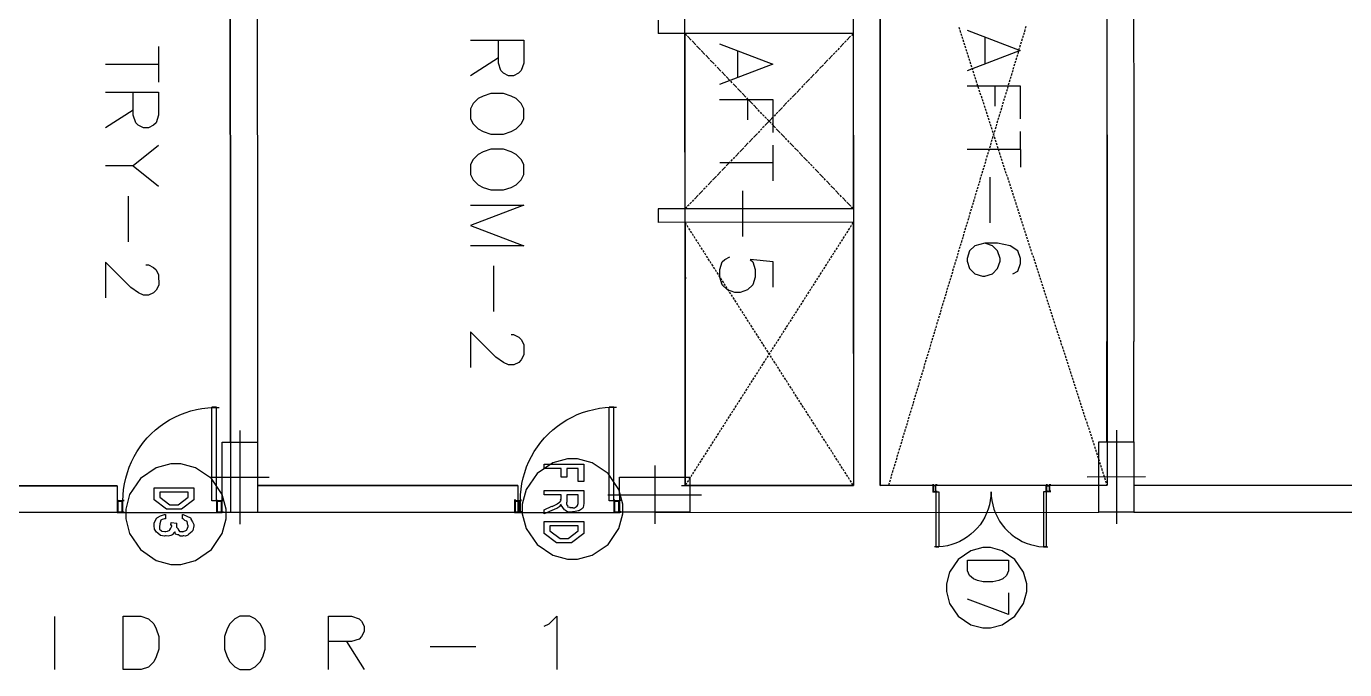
# Model space of a CAD drawing. Extents: x 0 to 23.4, y 0 to 16.5.
# Drawn here: x 10.871 to 13.832, y 13.352 to 14.796 of the extents above; entities that cross this region are included whole.
import ezdxf

# ---------------------------------------------------------------- set-up
doc = ezdxf.new("R2010")
doc.units = 0
doc.layers.get('0').update_dxf_attribs({"linetype": 'CONTINUOUS'})

msp = doc.modelspace()

# ---------------------------------------------------------------- linework, layer by layer
at = {"color": 0}
for points in [[(11.3289, 15.4006), (11.3297, 13.705)], [(11.3894, 15.3401), (11.39, 13.7655)], [(12.7883, 15.3408), (12.7889, 13.7661)], [(13.3578, 15.341), (13.3583, 14.089)], [(13.2974, 15.2439), (13.2979, 14.089)], [(12.2898, 14.8103), (12.2898, 14.78)], [(12.7281, 14.7803), (12.2898, 14.78)], [(12.3502, 14.7801), (12.3503, 14.3865)], [(12.3542, 14.7758), (12.3502, 14.7801)], [(12.3645, 14.7653), (12.356, 14.774)], [(12.7223, 14.7743), (12.7138, 14.7654)], [(12.7281, 14.7803), (12.7241, 14.7761)], [(12.7281, 14.7803), (12.7283, 14.3867)], [(12.9651, 14.7946), (12.9666, 14.79)], [(12.9673, 14.7876), (12.9689, 14.7829)], [(12.9696, 14.7806), (12.9711, 14.7758)], [(12.9719, 14.7736), (12.9734, 14.7689)], [(12.9837, 14.7876), (13.1033, 14.7422), (12.9837, 14.6967)], [(13.1095, 14.775), (13.1081, 14.7703)], [(13.1117, 14.7821), (13.1102, 14.7774)], [(13.1138, 14.7892), (13.1124, 14.7844)], [(13.1159, 14.7962), (13.1145, 14.7915)], [(11.1682, 14.7508), (11.1682, 14.6711)], [(11.8685, 14.7653), (11.9881, 14.7653), (11.9881, 14.714), (11.9824, 14.6969), (11.9767, 14.6913), (11.9654, 14.6856), (11.954, 14.6856), (11.9426, 14.6913), (11.9369, 14.6969), (11.9312, 14.714), (11.9312, 14.7653)], [(12.3747, 14.7546), (12.3662, 14.7635)], [(12.3849, 14.7439), (12.3764, 14.7528)], [(12.4282, 14.7574), (12.5478, 14.7118), (12.4282, 14.6661)], [(12.6968, 14.7476), (12.6934, 14.744)], [(12.707, 14.7583), (12.6985, 14.7494)], [(12.7121, 14.7636), (12.7087, 14.76)], [(12.9742, 14.7665), (12.9757, 14.7618)], [(12.9765, 14.7594), (12.978, 14.7549)], [(12.9787, 14.7525), (12.9803, 14.7478)], [(12.981, 14.7454), (12.9825, 14.7408)], [(13.0235, 14.7707), (13.0236, 14.7138)], [(13.101, 14.7468), (13.0996, 14.7421)], [(13.1031, 14.7539), (13.1017, 14.7492)], [(13.1053, 14.761), (13.1038, 14.7562)], [(13.1074, 14.7681), (13.106, 14.7633)], [(11.9312, 14.7254), (11.8685, 14.6856)], [(12.3951, 14.7333), (12.3866, 14.7422)], [(12.4054, 14.7226), (12.3969, 14.7315)], [(12.4156, 14.7121), (12.4071, 14.7208)], [(12.468, 14.7403), (12.4681, 14.6833)], [(12.6712, 14.721), (12.6627, 14.7121)], [(12.6815, 14.7317), (12.673, 14.7228)], [(12.6866, 14.7369), (12.6832, 14.7335)], [(12.6917, 14.7424), (12.6883, 14.7387)], [(12.9833, 14.7385), (12.9847, 14.7337)], [(12.9855, 14.7314), (12.987, 14.7267)], [(12.9878, 14.7244), (12.9893, 14.7197)], [(12.9901, 14.7174), (12.9916, 14.7126)], [(13.0926, 14.7185), (13.0912, 14.7138)], [(13.0947, 14.7256), (13.0933, 14.7208)], [(13.0968, 14.7326), (13.0954, 14.7279)], [(13.0989, 14.7397), (13.0975, 14.735)], [(11.1682, 14.711), (11.0487, 14.711)], [(12.4207, 14.7067), (12.4173, 14.7103)], [(12.4309, 14.6961), (12.4224, 14.7049)], [(12.4412, 14.6854), (12.4327, 14.6943)], [(12.4514, 14.6747), (12.4429, 14.6836)], [(12.6406, 14.689), (12.6321, 14.6801)], [(12.6508, 14.6997), (12.6423, 14.6908)], [(12.661, 14.7103), (12.6525, 14.7014)], [(12.9923, 14.7103), (12.9939, 14.7057)], [(12.9946, 14.7033), (12.9962, 14.6986)], [(12.9969, 14.6963), (12.9984, 14.6917)], [(12.9992, 14.6893), (13.0007, 14.6846)], [(13.0841, 14.6903), (13.0827, 14.6856)], [(13.0862, 14.6972), (13.0848, 14.6925)], [(13.0883, 14.7043), (13.0869, 14.6997)], [(13.0904, 14.7114), (13.089, 14.7067)], [(12.4565, 14.6694), (12.4531, 14.6731)], [(12.4667, 14.6588), (12.4582, 14.6676)], [(12.477, 14.6482), (12.4685, 14.6569)], [(12.6099, 14.6571), (12.6014, 14.6482)], [(12.615, 14.6625), (12.6116, 14.6589)], [(12.6201, 14.6678), (12.6168, 14.6642)], [(12.6304, 14.6783), (12.6218, 14.6694)], [(12.9838, 14.6625), (13.1033, 14.6625), (13.1033, 14.5885)], [(13.0015, 14.6822), (13.003, 14.6776)], [(13.0038, 14.6753), (13.0053, 14.6706)], [(13.006, 14.6682), (13.0075, 14.6635)], [(13.0083, 14.6612), (13.0098, 14.6565)], [(13.0105, 14.6542), (13.012, 14.6494)], [(13.0464, 14.6625), (13.0464, 14.6169)], [(13.0735, 14.6549), (13.0721, 14.6501)], [(13.0756, 14.6619), (13.0742, 14.6572)], [(13.0778, 14.669), (13.0763, 14.6643)], [(13.0799, 14.6761), (13.0784, 14.6714)], [(13.082, 14.6832), (13.0806, 14.6785)], [(11.0487, 14.6483), (11.1682, 14.6483), (11.1683, 14.5971), (11.1626, 14.58), (11.1569, 14.5743), (11.1455, 14.5686), (11.1341, 14.5686), (11.1227, 14.5743), (11.117, 14.58), (11.1113, 14.5971), (11.1113, 14.6483)], [(12.4282, 14.6321), (12.5478, 14.6321), (12.5478, 14.5581)], [(12.4872, 14.6375), (12.4787, 14.6464)], [(12.4923, 14.6322), (12.4889, 14.6357)], [(12.4909, 14.6321), (12.4909, 14.5865)], [(12.5026, 14.6215), (12.494, 14.6304)], [(12.5793, 14.6251), (12.5708, 14.6163)], [(12.5844, 14.6304), (12.5809, 14.6269)], [(12.5895, 14.6358), (12.586, 14.6322)], [(12.5997, 14.6464), (12.5912, 14.6375)], [(13.0128, 14.6471), (13.0143, 14.6425)], [(13.0151, 14.6401), (13.0166, 14.6354)], [(13.0174, 14.6331), (13.0189, 14.6285)], [(13.0196, 14.6261), (13.0212, 14.6214)], [(13.0651, 14.6265), (13.0636, 14.6218)], [(13.0672, 14.6336), (13.0658, 14.6289)], [(13.0693, 14.6407), (13.0679, 14.636)], [(13.0714, 14.6478), (13.07, 14.6431)], [(11.1113, 14.6085), (11.0487, 14.5686)], [(12.5128, 14.6108), (12.5043, 14.6199)], [(12.5179, 14.6056), (12.5145, 14.6092)], [(12.523, 14.6003), (12.5196, 14.6037)], [(12.5282, 14.595), (12.5247, 14.5985)], [(12.5537, 14.5985), (12.5503, 14.595)], [(12.5588, 14.6039), (12.5554, 14.6003)], [(12.569, 14.6144), (12.5605, 14.6056)], [(13.0219, 14.619), (13.0234, 14.6143)], [(13.0242, 14.6121), (13.0257, 14.6074)], [(13.0265, 14.605), (13.028, 14.6003)], [(13.0288, 14.5979), (13.0303, 14.5933)], [(13.0565, 14.5983), (13.0551, 14.5936)], [(13.0587, 14.6054), (13.0572, 14.6007)], [(13.0608, 14.6124), (13.0594, 14.6076)], [(13.0629, 14.6196), (13.0615, 14.6149)], [(12.5231, 14.5665), (12.5196, 14.5631)], [(12.5282, 14.5719), (12.5247, 14.5683)], [(12.5333, 14.5896), (12.5298, 14.5932)], [(12.5384, 14.5825), (12.5298, 14.5736)], [(12.5435, 14.579), (12.5349, 14.5878)], [(12.5486, 14.5932), (12.5401, 14.5843)], [(12.5537, 14.5683), (12.5452, 14.5772)], [(12.564, 14.5576), (12.5554, 14.5665)], [(13.031, 14.591), (13.0326, 14.5862)], [(13.0333, 14.5839), (13.0348, 14.5793)], [(13.0356, 14.5769), (13.0371, 14.5722)], [(13.0378, 14.5699), (13.0393, 14.5653)], [(13.0481, 14.57), (13.0467, 14.5653)], [(13.0502, 14.5771), (13.0488, 14.5724)], [(13.0523, 14.5842), (13.0509, 14.5794)], [(13.0544, 14.5912), (13.053, 14.5865)], [(12.5026, 14.5453), (12.4941, 14.5364)], [(12.5128, 14.5558), (12.5043, 14.5469)], [(12.5179, 14.5613), (12.5145, 14.5576)], [(12.5742, 14.5471), (12.5657, 14.556)], [(12.5793, 14.5417), (12.5759, 14.5453)], [(12.5844, 14.5364), (12.581, 14.54)], [(13.0396, 14.5417), (13.0382, 14.5369)], [(13.0401, 14.5629), (13.0416, 14.5582)], [(13.0417, 14.5488), (13.0403, 14.544)], [(13.0438, 14.5558), (13.0424, 14.5511)], [(13.0424, 14.5558), (13.0439, 14.5511)], [(13.046, 14.5629), (13.0445, 14.5582)], [(13.0447, 14.5489), (13.0462, 14.5442)], [(13.0469, 14.5418), (13.0484, 14.5371)], [(13.1033, 14.56), (13.1034, 14.4803)], [(11.1683, 14.5287), (11.1114, 14.4832), (11.1683, 14.4376)], [(12.4719, 14.5133), (12.4634, 14.5044)], [(12.4822, 14.5239), (12.4736, 14.515)], [(12.4923, 14.5346), (12.4838, 14.5257)], [(12.5478, 14.5296), (12.5479, 14.4499)], [(12.5946, 14.5258), (12.5861, 14.5346)], [(12.6049, 14.5151), (12.5964, 14.524)], [(12.6151, 14.5044), (12.6066, 14.5133)], [(13.1034, 14.5201), (12.9838, 14.5201)], [(13.029, 14.5064), (13.0276, 14.5017)], [(13.0311, 14.5135), (13.0297, 14.5088)], [(13.0333, 14.5206), (13.0318, 14.5158)], [(13.0354, 14.5275), (13.034, 14.5228)], [(13.0375, 14.5347), (13.0361, 14.53)], [(13.0492, 14.5347), (13.0507, 14.5301)], [(13.0515, 14.5278), (13.053, 14.5231)], [(13.0538, 14.5207), (13.0553, 14.5161)], [(13.056, 14.5137), (13.0576, 14.509)], [(13.0583, 14.5067), (13.0598, 14.5019)], [(11.1114, 14.4832), (11.0487, 14.4832)], [(12.5479, 14.4897), (12.4283, 14.4897)], [(12.4413, 14.4814), (12.4327, 14.4725)], [(12.4515, 14.4919), (12.443, 14.4831)], [(12.4566, 14.4972), (12.4532, 14.4938)], [(12.4617, 14.5026), (12.4583, 14.499)], [(12.6253, 14.4938), (12.6168, 14.5028)], [(12.6304, 14.4885), (12.627, 14.4921)], [(12.6356, 14.4832), (12.6322, 14.4867)], [(12.6407, 14.4779), (12.6373, 14.4814)], [(13.0206, 14.4781), (13.0192, 14.4733)], [(13.0227, 14.4851), (13.0213, 14.4804)], [(13.0248, 14.4922), (13.0234, 14.4875)], [(13.0269, 14.4993), (13.0255, 14.4946)], [(13.0606, 14.4997), (13.0621, 14.495)], [(13.0628, 14.4926), (13.0643, 14.4879)], [(13.0651, 14.4856), (13.0666, 14.481)], [(13.0674, 14.4786), (13.0689, 14.4739)], [(12.4106, 14.4494), (12.4021, 14.4404)], [(12.4208, 14.46), (12.4123, 14.4511)], [(12.431, 14.4707), (12.4225, 14.4618)], [(12.6509, 14.4672), (12.6424, 14.4761)], [(12.6611, 14.4565), (12.6526, 14.4654)], [(12.6662, 14.4512), (12.6628, 14.4549)], [(12.6765, 14.4406), (12.668, 14.4494)], [(13.0121, 14.4499), (13.0107, 14.4451)], [(13.0142, 14.4568), (13.0128, 14.4521)], [(13.0163, 14.4639), (13.0149, 14.4592)], [(13.0184, 14.471), (13.017, 14.4662)], [(13.0351, 14.4575), (13.0352, 14.355)], [(13.0697, 14.4715), (13.0712, 14.4669)], [(13.0719, 14.4646), (13.0735, 14.4599)], [(13.0742, 14.4575), (13.0757, 14.4529)], [(13.0765, 14.4506), (13.078, 14.4458)], [(12.3799, 14.4174), (12.3714, 14.4085)], [(12.3902, 14.4281), (12.3817, 14.4192)], [(12.3953, 14.4333), (12.3919, 14.4299)], [(12.4004, 14.4387), (12.397, 14.4351)], [(12.4796, 14.4271), (12.4797, 14.3246)], [(12.6867, 14.43), (12.6782, 14.4387)], [(12.6969, 14.4193), (12.6884, 14.4282)], [(12.702, 14.414), (12.6986, 14.4175)], [(13.0036, 14.4215), (13.0022, 14.4168)], [(13.0058, 14.4286), (13.0043, 14.4239)], [(13.0079, 14.4357), (13.0065, 14.431)], [(13.01, 14.4428), (13.0086, 14.4381)], [(13.0788, 14.4435), (13.0803, 14.4387)], [(13.0811, 14.4365), (13.0826, 14.4318)], [(13.0833, 14.4294), (13.0848, 14.4247)], [(13.0856, 14.4224), (13.0871, 14.4178)], [(11.1, 14.4149), (11.1, 14.3124)], [(11.8687, 14.3951), (11.9883, 14.3951), (11.8687, 14.3496), (11.9883, 14.304), (11.8687, 14.304)], [(12.3544, 14.3908), (12.3503, 14.3865)], [(12.3595, 14.3961), (12.3561, 14.3925)], [(12.3646, 14.4014), (12.3612, 14.3979)], [(12.3697, 14.4068), (12.3663, 14.4032)], [(12.7123, 14.4033), (12.7038, 14.4122)], [(12.7225, 14.3926), (12.714, 14.4015)], [(12.7283, 14.3867), (12.7242, 14.391)], [(12.9951, 14.3932), (12.9937, 14.3885)], [(12.9972, 14.4003), (12.9958, 14.3956)], [(12.9993, 14.4074), (12.9979, 14.4026)], [(13.0015, 14.4144), (13.0001, 14.4097)], [(13.0879, 14.4154), (13.0894, 14.4107)], [(13.0901, 14.4083), (13.0916, 14.4037)], [(13.0924, 14.4014), (13.0939, 14.3967)], [(13.0947, 14.3943), (13.0962, 14.3896)], [(13.0969, 14.3874), (13.0985, 14.3826)], [(12.7283, 14.3867), (12.29, 14.3865)], [(12.29, 14.3865), (12.29, 14.3564)], [(12.9845, 14.3579), (12.9831, 14.3532)], [(12.9867, 14.365), (12.9852, 14.3603)], [(12.9888, 14.3721), (12.9874, 14.3674)], [(12.9909, 14.379), (12.9895, 14.3743)], [(12.993, 14.3861), (12.9916, 14.3814)], [(13.0992, 14.3803), (13.1008, 14.3756)], [(13.1015, 14.3733), (13.103, 14.3686)], [(13.1038, 14.3663), (13.1053, 14.3615)], [(13.1061, 14.3592), (13.1076, 14.3546)], [(12.7283, 14.3565), (12.29, 14.3564)], [(12.3504, 14.3564), (12.3506, 13.7658)], [(12.3536, 14.3513), (12.3504, 14.3564)], [(12.3576, 14.345), (12.355, 14.3492)], [(12.3616, 14.3388), (12.3589, 14.3429)], [(12.3656, 14.3326), (12.3629, 14.3368)], [(12.3696, 14.3264), (12.3669, 14.3306)], [(12.7117, 14.3307), (12.7091, 14.3265)], [(12.7157, 14.3369), (12.7131, 14.3328)], [(12.7197, 14.3431), (12.7171, 14.339)], [(12.7237, 14.3493), (12.721, 14.3451)], [(12.7283, 14.3565), (12.725, 14.3514)], [(12.7283, 14.3565), (12.7285, 13.766)], [(12.9761, 14.3296), (12.9747, 14.3249)], [(12.9782, 14.3367), (12.9768, 14.3319)], [(12.9803, 14.3438), (12.9789, 14.339)], [(12.9824, 14.3508), (12.981, 14.3461)], [(13.1083, 14.3522), (13.1099, 14.3475)], [(13.1106, 14.3451), (13.1121, 14.3406)], [(13.1129, 14.3382), (13.1144, 14.3335)], [(13.1151, 14.3311), (13.1166, 14.3264)], [(12.3735, 14.3201), (12.3709, 14.3243)], [(12.3776, 14.314), (12.3749, 14.3181)], [(12.3815, 14.3078), (12.3788, 14.3119)], [(12.3855, 14.3015), (12.3828, 14.3057)], [(12.3895, 14.2953), (12.3868, 14.2994)], [(12.6919, 14.2996), (12.6892, 14.2954)], [(12.6959, 14.3058), (12.6932, 14.3017)], [(12.6998, 14.3119), (12.6972, 14.3079)], [(12.7038, 14.3182), (12.7012, 14.314)], [(12.7078, 14.3244), (12.7051, 14.3203)], [(12.9676, 14.3014), (12.9662, 14.2967)], [(12.9697, 14.3083), (12.9683, 14.3036)], [(12.9718, 14.3154), (12.9704, 14.3107)], [(12.974, 14.3225), (12.9725, 14.3178)], [(13.0864, 14.2411), (13.0978, 14.2468), (13.1035, 14.2639), (13.1035, 14.2753), (13.0978, 14.2924), (13.0807, 14.3038), (13.0523, 14.3094), (13.0238, 14.3094), (13.001, 14.3038), (12.9896, 14.2924), (12.9839, 14.2753), (12.9839, 14.2696), (12.9896, 14.2525), (13.001, 14.2411), (13.0181, 14.2354), (13.0238, 14.2354), (13.0408, 14.2411), (13.0523, 14.2525), (13.0579, 14.2696), (13.0579, 14.2753), (13.0523, 14.2924), (13.0408, 14.3038), (13.0238, 14.3094)], [(13.1174, 14.3242), (13.1189, 14.3194)], [(13.1197, 14.3171), (13.1212, 14.3124)], [(13.122, 14.31), (13.1235, 14.3054)], [(13.1242, 14.3031), (13.1258, 14.2983)], [(12.3934, 14.2892), (12.3908, 14.2932)], [(12.3974, 14.2829), (12.3948, 14.2869)], [(12.4014, 14.2767), (12.3988, 14.2808)], [(12.4054, 14.2704), (12.4027, 14.2746)], [(12.548, 14.2107), (12.548, 14.2676), (12.4967, 14.2733), (12.5024, 14.2676), (12.5081, 14.2506), (12.5081, 14.2335), (12.5024, 14.2164), (12.491, 14.205), (12.474, 14.1993), (12.4626, 14.1993), (12.4455, 14.205), (12.4341, 14.2164), (12.4284, 14.2335), (12.4284, 14.2506), (12.4341, 14.2676), (12.4398, 14.2733), (12.4512, 14.279)], [(12.6759, 14.2747), (12.6733, 14.2706)], [(12.68, 14.281), (12.6773, 14.2768)], [(12.6839, 14.2872), (12.6813, 14.2831)], [(12.6879, 14.2933), (12.6852, 14.2892)], [(12.9592, 14.2731), (12.9577, 14.2683)], [(12.9613, 14.2801), (12.9598, 14.2754)], [(12.9634, 14.2872), (12.962, 14.2825)], [(12.9655, 14.2942), (12.9641, 14.2894)], [(13.1265, 14.296), (13.128, 14.2914)], [(13.1288, 14.289), (13.1303, 14.2843)], [(13.1311, 14.2819), (13.1326, 14.2772)], [(13.1334, 14.275), (13.1349, 14.2703)], [(11.1399, 14.2611), (11.1456, 14.2611), (11.157, 14.2554), (11.1627, 14.2497), (11.1684, 14.2383), (11.1685, 14.2156), (11.1628, 14.2042), (11.1571, 14.1985), (11.1457, 14.1928), (11.1343, 14.1928), (11.1229, 14.1985), (11.1058, 14.2099), (11.0488, 14.2668), (11.0489, 14.1871)], [(11.92, 14.2585), (11.92, 14.156)], [(12.4094, 14.2642), (12.4067, 14.2683)], [(12.4134, 14.2581), (12.4107, 14.2622)], [(12.4173, 14.2518), (12.4147, 14.256)], [(12.4213, 14.2456), (12.4187, 14.2497)], [(12.4253, 14.2393), (12.4226, 14.2435)], [(12.6561, 14.2436), (12.6534, 14.2394)], [(12.66, 14.2499), (12.6574, 14.2457)], [(12.6641, 14.2561), (12.6614, 14.2519)], [(12.668, 14.2622), (12.6654, 14.2582)], [(12.672, 14.2685), (12.6693, 14.2643)], [(12.9507, 14.2447), (12.9492, 14.24)], [(12.9528, 14.2518), (12.9514, 14.2471)], [(12.9549, 14.2589), (12.9535, 14.2542)], [(12.957, 14.266), (12.9556, 14.2613)], [(13.1356, 14.2679), (13.1372, 14.2632)], [(13.1379, 14.261), (13.1394, 14.2562)], [(13.1402, 14.2539), (13.1417, 14.2492)], [(13.1424, 14.2468), (13.1439, 14.2422)], [(13.1447, 14.2399), (13.1462, 14.2351)], [(12.4293, 14.2332), (12.4267, 14.2374)], [(12.4333, 14.2269), (12.4306, 14.2311)], [(12.4372, 14.2207), (12.4346, 14.2249)], [(12.4413, 14.2146), (12.4386, 14.2186)], [(12.4452, 14.2083), (12.4425, 14.2125)], [(12.6362, 14.2125), (12.6336, 14.2083)], [(12.6402, 14.2188), (12.6375, 14.2146)], [(12.6442, 14.225), (12.6415, 14.2208)], [(12.6481, 14.2311), (12.6455, 14.2271)], [(12.6521, 14.2374), (12.6495, 14.2332)], [(12.9422, 14.2165), (12.9408, 14.2118)], [(12.9443, 14.2235), (12.9429, 14.2188)], [(12.9464, 14.2306), (12.945, 14.2258)], [(12.9485, 14.2376), (12.9471, 14.2329)], [(13.147, 14.2328), (13.1485, 14.2282)], [(13.1492, 14.2258), (13.1508, 14.2211)], [(13.1515, 14.2188), (13.1531, 14.214)], [(13.1538, 14.2118), (13.1553, 14.2071)], [(12.4492, 14.2021), (12.4466, 14.2062)], [(12.4532, 14.1958), (12.4505, 14.2)], [(12.4571, 14.1897), (12.4545, 14.1938)], [(12.4612, 14.1835), (12.4585, 14.1875)], [(12.4651, 14.1772), (12.4625, 14.1814)], [(12.6163, 14.1814), (12.6137, 14.1774)], [(12.6203, 14.1876), (12.6176, 14.1835)], [(12.6243, 14.1939), (12.6216, 14.1897)], [(12.6283, 14.2001), (12.6256, 14.196)], [(12.6322, 14.2062), (12.6296, 14.2021)], [(12.9316, 14.1811), (12.9302, 14.1764)], [(12.9337, 14.1882), (12.9323, 14.1835)], [(12.9358, 14.1953), (12.9344, 14.1906)], [(12.9379, 14.2024), (12.9365, 14.1976)], [(12.9401, 14.2093), (12.9386, 14.2046)], [(13.1561, 14.2047), (13.1576, 14.2)], [(13.1584, 14.1976), (13.1599, 14.1931)], [(13.1606, 14.1907), (13.1622, 14.186)], [(13.1629, 14.1836), (13.1644, 14.179)], [(12.4691, 14.171), (12.4665, 14.1751)], [(12.4731, 14.1647), (12.4704, 14.1689)], [(12.4771, 14.1586), (12.4744, 14.1626)], [(12.4811, 14.1524), (12.4784, 14.1565)], [(12.6004, 14.1565), (12.5978, 14.1524)], [(12.6044, 14.1628), (12.6017, 14.1586)], [(12.6083, 14.169), (12.6057, 14.1649)], [(12.6124, 14.1751), (12.6097, 14.1711)], [(12.9231, 14.1528), (12.9217, 14.1481)], [(12.9252, 14.1599), (12.9238, 14.1551)], [(12.9274, 14.1669), (12.9259, 14.1622)], [(12.9295, 14.174), (12.9281, 14.1693)], [(13.1652, 14.1767), (13.1667, 14.1719)], [(13.1674, 14.1696), (13.1689, 14.165)], [(13.1697, 14.1626), (13.1712, 14.1579)], [(13.172, 14.1556), (13.1735, 14.1508)], [(12.485, 14.1461), (12.4824, 14.1503)], [(12.489, 14.1399), (12.4864, 14.144)], [(12.493, 14.1338), (12.4903, 14.1379)], [(12.497, 14.1275), (12.4943, 14.1317)], [(12.501, 14.1212), (12.4983, 14.1254)], [(12.5805, 14.1254), (12.5779, 14.1212)], [(12.5845, 14.1317), (12.5819, 14.1275)], [(12.5885, 14.1379), (12.5858, 14.1338)], [(12.5924, 14.1442), (12.5898, 14.14)], [(12.5965, 14.1503), (12.5938, 14.1461)], [(12.9147, 14.1244), (12.9133, 14.1199)], [(12.9168, 14.1317), (12.9154, 14.1269)], [(12.9189, 14.1386), (12.9175, 14.1339)], [(12.921, 14.1457), (12.9196, 14.141)], [(13.1743, 14.1486), (13.1758, 14.1439)], [(13.1765, 14.1415), (13.1781, 14.1368)], [(13.1788, 14.1344), (13.1803, 14.1299)], [(13.1811, 14.1275), (13.1826, 14.1228)], [(11.9599, 14.1047), (11.9656, 14.1047), (11.977, 14.099), (11.9827, 14.0933), (11.9884, 14.0819), (11.9884, 14.0593), (11.9828, 14.0479), (11.9771, 14.0422), (11.9657, 14.0365), (11.9543, 14.0364), (11.9429, 14.0421), (11.9258, 14.0535), (11.8688, 14.1104), (11.8689, 14.0307)], [(12.5049, 14.1151), (12.5023, 14.1192)], [(12.5089, 14.1089), (12.5062, 14.1131)], [(12.5129, 14.1026), (12.5102, 14.1068)], [(12.5169, 14.0964), (12.5142, 14.1006)], [(12.5209, 14.0901), (12.5182, 14.0943)], [(12.5607, 14.0943), (12.558, 14.0903)], [(12.5646, 14.1006), (12.562, 14.0964)], [(12.5686, 14.1068), (12.566, 14.1026)], [(12.5726, 14.1131), (12.5699, 14.1089)], [(12.5766, 14.1193), (12.5739, 14.1151)], [(12.9062, 14.0963), (12.9048, 14.0915)], [(12.9083, 14.1033), (12.9069, 14.0986)], [(12.9104, 14.1104), (12.909, 14.1057)], [(12.9125, 14.1175), (12.9111, 14.1128)], [(13.1834, 14.1204), (13.1849, 14.1158)], [(13.1857, 14.1135), (13.1872, 14.1088)], [(13.1879, 14.1064), (13.1895, 14.1017)], [(13.1902, 14.0994), (13.1917, 14.0947)], [(13.1925, 14.0924), (13.194, 14.0876)], [(12.5248, 14.084), (12.5222, 14.0881)], [(12.5288, 14.0778), (12.5262, 14.0819)], [(12.5328, 14.0715), (12.5302, 14.0757)], [(12.5368, 14.0653), (12.5341, 14.0694)], [(12.5408, 14.0592), (12.5381, 14.0632)], [(12.5408, 14.0632), (12.5381, 14.0592)], [(12.5448, 14.0694), (12.5421, 14.0653)], [(12.5487, 14.0757), (12.5461, 14.0715)], [(12.5527, 14.0819), (12.5501, 14.0778)], [(12.5567, 14.0882), (12.554, 14.084)], [(12.8977, 14.0679), (12.8963, 14.0632)], [(12.8998, 14.075), (12.8984, 14.0703)], [(12.902, 14.0821), (12.9006, 14.0774)], [(12.9041, 14.0892), (12.9027, 14.0844)], [(13.1947, 14.0853), (13.1962, 14.0807)], [(13.197, 14.0783), (13.1985, 14.0736)], [(13.1993, 14.0713), (13.2008, 14.0667)], [(13.2016, 14.0643), (13.2031, 14.0596)], [(13.298, 13.8636), (13.2979, 14.089)], [(13.3584, 13.8636), (13.3583, 14.089)], [(12.5209, 14.0322), (12.5182, 14.0281)], [(12.5248, 14.0385), (12.5222, 14.0342)], [(12.5289, 14.0446), (12.5262, 14.0404)], [(12.5328, 14.0508), (12.5302, 14.0467)], [(12.5368, 14.0571), (12.5341, 14.0529)], [(12.5448, 14.0529), (12.5421, 14.0571)], [(12.5487, 14.0467), (12.5461, 14.0508)], [(12.5527, 14.0404), (12.5501, 14.0446)], [(12.5567, 14.0342), (12.554, 14.0385)], [(12.5607, 14.0281), (12.5581, 14.0322)], [(12.8871, 14.0326), (12.8857, 14.0279)], [(12.8892, 14.0397), (12.8878, 14.035)], [(12.8913, 14.0468), (12.8899, 14.0421)], [(12.8934, 14.0539), (12.892, 14.0492)], [(12.8956, 14.0608), (12.8942, 14.0561)], [(13.2038, 14.0572), (13.2053, 14.0526)], [(13.2061, 14.0503), (13.2076, 14.0456)], [(13.2084, 14.0432), (13.2099, 14.0385)], [(13.2107, 14.0362), (13.2122, 14.0315)], [(12.505, 14.0072), (12.5023, 14.0032)], [(12.509, 14.0135), (12.5063, 14.0094)], [(12.5129, 14.0197), (12.5103, 14.0156)], [(12.5169, 14.026), (12.5143, 14.0218)], [(12.5647, 14.0218), (12.562, 14.026)], [(12.5686, 14.0157), (12.566, 14.0197)], [(12.5726, 14.0094), (12.57, 14.0136)], [(12.5766, 14.0032), (12.5739, 14.0074)], [(12.8786, 14.0043), (12.8772, 13.9996)], [(12.8808, 14.0114), (12.8793, 14.0067)], [(12.8829, 14.0185), (12.8815, 14.0137)], [(12.885, 14.0256), (12.8836, 14.0208)], [(13.2129, 14.0292), (13.2145, 14.0244)], [(13.2152, 14.0221), (13.2167, 14.0175)], [(13.2175, 14.0151), (13.219, 14.0104)], [(13.2198, 14.0081), (13.2212, 14.0035)], [(12.4851, 13.9762), (12.4825, 13.9721)], [(12.4891, 13.9824), (12.4864, 13.9782)], [(12.4931, 13.9886), (12.4904, 13.9844)], [(12.497, 13.9949), (12.4944, 13.9907)], [(12.501, 14.0011), (12.4984, 13.9969)], [(12.5806, 13.9969), (12.578, 14.0011)], [(12.5846, 13.9907), (12.5819, 13.9949)], [(12.5885, 13.9846), (12.5859, 13.9886)], [(12.5926, 13.9783), (12.5899, 13.9825)], [(12.5965, 13.9721), (12.5939, 13.9762)], [(12.8702, 13.976), (12.8688, 13.9713)], [(12.8723, 13.9832), (12.8709, 13.9785)], [(12.8744, 13.9901), (12.873, 13.9854)], [(12.8765, 13.9972), (12.8751, 13.9925)], [(13.222, 14.0011), (13.2235, 13.9964)], [(13.2243, 13.994), (13.2258, 13.9893)], [(13.2266, 13.9871), (13.2281, 13.9824)], [(13.2288, 13.98), (13.2304, 13.9753)], [(13.2311, 13.9729), (13.2326, 13.9683)], [(12.4652, 13.9451), (12.4626, 13.941)], [(12.4692, 13.9514), (12.4665, 13.9472)], [(12.4732, 13.9575), (12.4705, 13.9533)], [(12.4772, 13.9638), (12.4745, 13.9596)], [(12.4811, 13.97), (12.4785, 13.9658)], [(12.6005, 13.9658), (12.5978, 13.97)], [(12.6045, 13.9597), (12.6018, 13.9638)], [(12.6085, 13.9535), (12.6058, 13.9576)], [(12.6125, 13.9472), (12.6098, 13.9514)], [(12.6164, 13.941), (12.6138, 13.9451)], [(12.8617, 13.9478), (12.8603, 13.9431)], [(12.8638, 13.9549), (12.8624, 13.9501)], [(12.8659, 13.9619), (12.8645, 13.9572)], [(12.8681, 13.969), (12.8666, 13.9643)], [(13.2334, 13.966), (13.2349, 13.9613)], [(13.2357, 13.9589), (13.2372, 13.9543)], [(13.238, 13.9519), (13.2395, 13.9472)], [(13.2402, 13.9449), (13.2418, 13.9403)], [(11.0882, 13.7312), (11.0886, 13.7441), (11.0898, 13.757), (11.0918, 13.7698), (11.0945, 13.7824), (11.0981, 13.7948), (11.1024, 13.807), (11.1074, 13.8189), (11.1131, 13.8305), (11.1196, 13.8417), (11.1267, 13.8524), (11.1345, 13.8628), (11.1429, 13.8726), (11.1519, 13.8819), (11.1614, 13.8906), (11.1715, 13.8988), (11.182, 13.9063), (11.193, 13.9129), (11.2044, 13.9192), (11.2162, 13.9246), (11.2282, 13.9292), (11.2405, 13.9332), (11.253, 13.9362), (11.2657, 13.9388), (11.2785, 13.9403), (11.2914, 13.9411), (11.3044, 13.9411)], [(11.2877, 13.7313), (11.2876, 13.9413)], [(11.2981, 13.9413), (11.2876, 13.9413)], [(11.2982, 13.7313), (11.2981, 13.9413)], [(11.9806, 13.7316), (11.981, 13.7445), (11.9822, 13.7574), (11.9841, 13.7701), (11.9869, 13.7828), (11.9904, 13.7952), (11.9947, 13.8074), (11.9997, 13.8193), (12.0055, 13.8308), (12.0119, 13.8421), (12.019, 13.8528), (12.0269, 13.8632), (12.0352, 13.873), (12.0442, 13.8823), (12.0538, 13.891), (12.0638, 13.899), (12.0744, 13.9065), (12.0853, 13.9133), (12.0967, 13.9194), (12.1085, 13.9249), (12.1205, 13.9296), (12.1328, 13.9335), (12.1453, 13.9367), (12.158, 13.939), (12.1708, 13.9407), (12.1837, 13.9415), (12.1967, 13.9415)], [(12.18, 13.7317), (12.18, 13.9417)], [(12.1904, 13.9417), (12.18, 13.9417)], [(12.1905, 13.7317), (12.1904, 13.9417)], [(12.4454, 13.914), (12.4427, 13.9099)], [(12.4493, 13.9203), (12.4467, 13.9161)], [(12.4533, 13.9264), (12.4506, 13.9224)], [(12.4573, 13.9326), (12.4546, 13.9285)], [(12.4613, 13.9389), (12.4586, 13.9347)], [(12.6204, 13.9347), (12.6177, 13.939)], [(12.6244, 13.9286), (12.6217, 13.9328)], [(12.6284, 13.9224), (12.6257, 13.9265)], [(12.6324, 13.9161), (12.6297, 13.9203)], [(12.6363, 13.91), (12.6337, 13.9142)], [(12.8533, 13.9194), (12.8518, 13.9147)], [(12.8554, 13.9265), (12.8539, 13.9218)], [(12.8575, 13.9336), (12.8561, 13.9289)], [(12.8596, 13.9407), (12.8582, 13.936)], [(13.2425, 13.9379), (13.244, 13.9332)], [(13.2448, 13.9308), (13.2462, 13.9261)], [(13.247, 13.9239), (13.2485, 13.9192)], [(13.2493, 13.9168), (13.2508, 13.9121)], [(11.3506, 13.889), (11.3507, 13.679)], [(12.4294, 13.8892), (12.4268, 13.885)], [(12.4334, 13.8953), (12.4308, 13.8912)], [(12.4374, 13.9015), (12.4347, 13.8974)], [(12.4413, 13.9078), (12.4387, 13.9036)], [(12.6403, 13.9038), (12.6376, 13.9079)], [(12.6443, 13.8975), (12.6417, 13.9017)], [(12.6483, 13.8912), (12.6456, 13.8954)], [(12.6522, 13.8851), (12.6496, 13.8892)], [(12.8427, 13.8841), (12.8412, 13.8794)], [(12.8448, 13.8911), (12.8434, 13.8864)], [(12.8469, 13.8983), (12.8455, 13.8936)], [(12.849, 13.9053), (12.8476, 13.9006)], [(12.8511, 13.9124), (12.8497, 13.9076)], [(13.2516, 13.9097), (13.2531, 13.9051)], [(13.2538, 13.9028), (13.2554, 13.8981)], [(13.2561, 13.8957), (13.2577, 13.8911)], [(13.2584, 13.8887), (13.2599, 13.884)], [(13.319, 13.8899), (13.3191, 13.6799)], [(12.4096, 13.858), (12.4069, 13.8539)], [(12.4135, 13.8643), (12.4109, 13.8601)], [(12.4175, 13.8705), (12.4149, 13.8663)], [(12.4215, 13.8767), (12.4188, 13.8726)], [(12.4255, 13.8829), (12.4228, 13.8788)], [(12.6563, 13.8788), (12.6536, 13.883)], [(12.6602, 13.8727), (12.6576, 13.8768)], [(12.6642, 13.8664), (12.6616, 13.8706)], [(12.6682, 13.8602), (12.6655, 13.8644)], [(12.6722, 13.854), (12.6695, 13.8581)], [(12.8342, 13.8558), (12.8327, 13.8511)], [(12.8363, 13.8629), (12.8348, 13.8582)], [(12.8384, 13.87), (12.837, 13.8652)], [(12.8405, 13.8771), (12.8391, 13.8723)], [(13.2607, 13.8817), (13.2622, 13.877)], [(13.263, 13.8747), (13.2645, 13.87)], [(13.2653, 13.8676), (13.2668, 13.863)], [(13.2675, 13.8606), (13.269, 13.856)], [(12.3897, 13.8269), (12.387, 13.8228)], [(12.3937, 13.8332), (12.391, 13.829)], [(12.3976, 13.8394), (12.395, 13.8352)], [(12.4016, 13.8456), (12.3989, 13.8415)], [(12.4056, 13.8518), (12.4029, 13.8477)], [(12.6762, 13.8478), (12.6735, 13.8519)], [(12.6801, 13.8416), (12.6775, 13.8457)], [(12.6841, 13.8353), (12.6815, 13.8395)], [(12.6881, 13.8292), (12.6854, 13.8333)], [(12.6921, 13.8229), (12.6894, 13.8271)], [(12.8257, 13.8275), (12.8243, 13.8228)], [(12.8278, 13.8346), (12.8264, 13.8299)], [(12.8299, 13.8417), (12.8285, 13.837)], [(12.832, 13.8487), (12.8306, 13.844)], [(13.2698, 13.8536), (13.2713, 13.8489)], [(13.2721, 13.8466), (13.2735, 13.8419)], [(13.2743, 13.8396), (13.2758, 13.8348)], [(13.2766, 13.8325), (13.2781, 13.8278)], [(13.2789, 13.8255), (13.2804, 13.8208)], [(12.2823, 13.8107), (12.2824, 13.6795)], [(12.3698, 13.7958), (12.3671, 13.7917)], [(12.3737, 13.8021), (12.3711, 13.7979)], [(12.3778, 13.8083), (12.3751, 13.8041)], [(12.3817, 13.8145), (12.3791, 13.8104)], [(12.3857, 13.8208), (12.383, 13.8166)], [(12.6961, 13.8167), (12.6934, 13.8209)], [(12.7, 13.8105), (12.6974, 13.8146)], [(12.704, 13.8043), (12.7014, 13.8084)], [(12.708, 13.7981), (12.7053, 13.8022)], [(12.712, 13.7918), (12.7093, 13.796)], [(12.8172, 13.7993), (12.8158, 13.7945)], [(12.8193, 13.8063), (12.8179, 13.8016)], [(12.8215, 13.8134), (12.82, 13.8087)], [(12.8236, 13.8205), (12.8222, 13.8158)], [(13.2811, 13.8185), (13.2827, 13.8138)], [(13.2834, 13.8115), (13.2849, 13.8068)], [(13.2857, 13.8044), (13.2872, 13.7997)], [(13.288, 13.7974), (13.2895, 13.7928)], [(11.4163, 13.7841), (11.285, 13.784)], [(11.9753, 13.7657), (11.39, 13.7655)], [(11.9753, 13.7657), (11.9753, 13.7053)], [(12.3427, 13.7658), (12.7285, 13.766)], [(12.3539, 13.771), (12.3506, 13.7658)], [(12.3579, 13.7772), (12.3552, 13.7731)], [(12.3618, 13.7834), (12.3592, 13.7792)], [(12.3658, 13.7896), (12.3632, 13.7855)], [(12.716, 13.7856), (12.7133, 13.7898)], [(12.7199, 13.7794), (12.7173, 13.7836)], [(12.724, 13.7732), (12.7213, 13.7773)], [(12.7285, 13.766), (12.7253, 13.7712)], [(12.7889, 13.7661), (13.2981, 13.7663)], [(12.8087, 13.771), (12.8073, 13.7661)], [(12.8109, 13.7781), (12.8095, 13.7733)], [(12.813, 13.7851), (12.8116, 13.7804)], [(12.8151, 13.7922), (12.8137, 13.7875)], [(13.3847, 13.7849), (13.2534, 13.7848)], [(13.2903, 13.7904), (13.2918, 13.7857)], [(13.2925, 13.7834), (13.2941, 13.7787)], [(13.2948, 13.7764), (13.2963, 13.7717)], [(13.2971, 13.7693), (13.2981, 13.7663)], [(13.3585, 13.7663), (14.0671, 13.7666)], [(11.0751, 13.7653), (10.7733, 13.7652)], [(11.0751, 13.7653), (11.0751, 13.7049)], [(12.1774, 13.745), (12.3874, 13.7451)], [(13.0374, 13.7515), (13.0371, 13.7416), (13.0359, 13.7318), (13.0339, 13.7222), (13.0312, 13.7127), (13.0277, 13.7034), (13.0235, 13.6944), (13.0186, 13.6859), (13.013, 13.6777), (13.0068, 13.67), (13, 13.6629), (12.9926, 13.6563), (12.9847, 13.6503), (12.9765, 13.645), (12.9677, 13.6403), (12.9587, 13.6363), (12.9493, 13.6331), (12.9397, 13.6307), (12.93, 13.629), (12.9201, 13.6281), (12.9103, 13.628)], [(12.9139, 13.7515), (12.914, 13.6279)], [(12.9139, 13.7515), (12.9201, 13.7515)], [(12.9201, 13.7515), (12.9201, 13.6279)], [(13.0378, 13.7515), (13.0382, 13.7416), (13.0394, 13.7318), (13.0413, 13.7222), (13.0441, 13.7127), (13.0476, 13.7034), (13.0518, 13.6944), (13.0567, 13.6859), (13.0623, 13.6777), (13.0685, 13.6701), (13.0753, 13.6629), (13.0827, 13.6563), (13.0906, 13.6503), (13.0989, 13.645), (13.1076, 13.6403), (13.1166, 13.6364), (13.126, 13.6332), (13.1356, 13.6308), (13.1453, 13.6291), (13.1552, 13.6282), (13.165, 13.6281)], [(13.1613, 13.7516), (13.1552, 13.7516)], [(13.1552, 13.7516), (13.1552, 13.628)], [(13.1613, 13.7516), (13.1614, 13.628)], [(11.0882, 13.7312), (11.0751, 13.7312)], [(11.0882, 13.7312), (11.0751, 13.7312)], [(11.0751, 13.7312), (11.0751, 13.7049)], [(11.0751, 13.7312), (11.0751, 13.7049)], [(11.0866, 13.7295), (11.0768, 13.7295)], [(11.0768, 13.7295), (11.0768, 13.7066)], [(11.0768, 13.7066), (11.0866, 13.7066)], [(11.0866, 13.7066), (11.0866, 13.7295)], [(11.0882, 13.7049), (11.0882, 13.7312)], [(11.0882, 13.7049), (11.0882, 13.7312)], [(11.2982, 13.7313), (11.2877, 13.7313)], [(11.3113, 13.7313), (11.2982, 13.7313)], [(11.3113, 13.7313), (11.2982, 13.7313)], [(11.2982, 13.7313), (11.2982, 13.705)], [(11.2982, 13.7313), (11.2982, 13.705)], [(11.3097, 13.7297), (11.2998, 13.7297)], [(11.2998, 13.7297), (11.2999, 13.7067)], [(11.2999, 13.7067), (11.3097, 13.7067)], [(11.3097, 13.7067), (11.3097, 13.7297)], [(11.3113, 13.705), (11.3113, 13.7313)], [(11.3113, 13.705), (11.3113, 13.7313)], [(11.9806, 13.7316), (11.9674, 13.7316)], [(11.9806, 13.7316), (11.9674, 13.7316)], [(11.9674, 13.7316), (11.9674, 13.7053)], [(11.9674, 13.7316), (11.9674, 13.7053)], [(11.9789, 13.7299), (11.9691, 13.7299)], [(11.9691, 13.7299), (11.9691, 13.707)], [(11.9691, 13.707), (11.9789, 13.707)], [(11.9789, 13.707), (11.9789, 13.7299)], [(11.9806, 13.7053), (11.9806, 13.7316)], [(11.9806, 13.7053), (11.9806, 13.7316)], [(12.1905, 13.7317), (12.18, 13.7317)], [(12.2037, 13.7317), (12.1905, 13.7317)], [(12.2037, 13.7317), (12.1905, 13.7317)], [(12.1905, 13.7317), (12.1905, 13.7054)], [(12.1905, 13.7317), (12.1905, 13.7054)], [(12.202, 13.73), (12.1922, 13.73)], [(12.1922, 13.73), (12.1922, 13.707)], [(12.1922, 13.707), (12.202, 13.7071)], [(12.202, 13.7071), (12.202, 13.73)], [(12.2037, 13.7054), (12.2037, 13.7317)], [(12.2037, 13.7054), (12.2037, 13.7317)], [(11.0751, 13.7049), (10.7208, 13.7048)], [(11.0751, 13.7049), (11.0882, 13.7049)], [(11.0751, 13.7049), (11.0882, 13.7049)], [(11.2982, 13.705), (11.3113, 13.705)], [(11.2982, 13.705), (11.3113, 13.705)], [(11.9753, 13.7053), (11.3376, 13.705)], [(11.9674, 13.7053), (11.9806, 13.7053)], [(11.9674, 13.7053), (11.9806, 13.7053)], [(12.1905, 13.7054), (12.2037, 13.7054)], [(12.1905, 13.7054), (12.2037, 13.7054)], [(12.2824, 13.7055), (13.2797, 13.7059)], [(12.327, 13.7055), (12.2824, 13.7055)], [(13.3585, 13.7059), (14.0671, 13.7062)], [(12.914, 13.6279), (12.9201, 13.6279)], [(13.1614, 13.628), (13.1552, 13.628)], [(13.0769, 13.525), (13.0769, 13.476), (12.985, 13.5109)], [(10.9352, 13.3525), (10.9351, 13.4721)], [(11.5501, 13.3528), (11.5501, 13.4724), (11.6013, 13.4724), (11.6184, 13.4667), (11.6241, 13.461), (11.6298, 13.4497), (11.6298, 13.4383), (11.6241, 13.4269), (11.6184, 13.4212), (11.6013, 13.4155), (11.5501, 13.4154)], [(12.0341, 13.4498), (12.0455, 13.4555), (12.0626, 13.4726), (12.0626, 13.353)], [(11.59, 13.4155), (11.6298, 13.3528)], [(11.7779, 13.4041), (11.8804, 13.4042)]]:
    msp.add_lwpolyline(points, dxfattribs=at)
for points in [[(11.9753, 13.7657), (11.9753, 13.7053), (12.2037, 13.7054), (12.2036, 13.7844), (12.3506, 13.7844), (12.35, 15.2435), (12.2817, 15.2435), (12.2817, 15.3406), (11.3894, 15.3401), (11.39, 13.7655), (11.9753, 13.7657)], [(12.7279, 15.3407), (12.7285, 13.766), (12.3506, 13.7658), (12.3499, 15.3406), (12.7279, 15.3407)], [(13.2974, 15.341), (13.2981, 13.7663), (12.7889, 13.7661), (12.7883, 15.3408), (13.2974, 15.341)], [(11.0751, 13.7653), (11.0751, 13.7049), (11.3113, 13.705), (11.3112, 13.8627), (11.3296, 13.8627), (11.329, 15.2433), (11.3107, 15.2433), (11.3106, 15.3322), (10.7988, 15.3321), (10.7989, 15.2431), (10.7805, 15.2431), (10.7811, 13.8625), (10.7995, 13.8625), (10.7995, 13.7652), (11.0751, 13.7653)], [(11.9882, 14.6115), (11.9825, 14.6229), (11.9711, 14.6343), (11.9597, 14.64), (11.9426, 14.6457), (11.9141, 14.6457), (11.8971, 14.64), (11.8857, 14.6343), (11.8743, 14.6229), (11.8686, 14.6115), (11.8686, 14.5888), (11.8743, 14.5774), (11.8857, 14.566), (11.8971, 14.5603), (11.9142, 14.5546), (11.9427, 14.5546), (11.9597, 14.5603), (11.9711, 14.566), (11.9825, 14.5774), (11.9882, 14.5888), (11.9882, 14.6115)], [(11.9882, 14.4863), (11.9825, 14.4976), (11.9711, 14.509), (11.9597, 14.5147), (11.9427, 14.5204), (11.9142, 14.5204), (11.8971, 14.5147), (11.8857, 14.509), (11.8743, 14.4976), (11.8687, 14.4863), (11.8687, 14.4635), (11.8743, 14.4521), (11.8857, 14.4407), (11.8971, 14.435), (11.9142, 14.4293), (11.9427, 14.4293), (11.9598, 14.435), (11.9712, 14.4407), (11.9825, 14.4521), (11.9882, 14.4635), (11.9882, 14.4863)], [(11.3112, 13.8627), (11.39, 13.8628), (11.3901, 13.7053), (11.3113, 13.7053), (11.3112, 13.8627)], [(11.3112, 13.8627), (11.39, 13.8628), (11.3901, 13.7053), (11.3113, 13.7053), (11.3112, 13.8627)], [(11.3901, 13.7053), (11.3113, 13.7053), (11.3112, 13.8627), (11.39, 13.8628), (11.3901, 13.7053)], [(13.2796, 13.8636), (13.3584, 13.8636), (13.3585, 13.7062), (13.2797, 13.7061), (13.2796, 13.8636)], [(13.2796, 13.8636), (13.3584, 13.8636), (13.3585, 13.7062), (13.2797, 13.7061), (13.2796, 13.8636)], [(13.3585, 13.7062), (13.2797, 13.7061), (13.2796, 13.8636), (13.3584, 13.8636), (13.3585, 13.7062)], [(12.2106, 13.7129), (12.2106, 13.724), (12.2017, 13.7568), (12.1775, 13.7927), (12.1417, 13.8168), (12.1088, 13.8257), (12.0978, 13.8257), (12.0868, 13.8257), (12.0539, 13.8168), (12.0181, 13.7927), (11.9939, 13.7568), (11.985, 13.724), (11.985, 13.7129), (11.985, 13.702), (11.9939, 13.6691), (12.0181, 13.6332), (12.0539, 13.6091), (12.0868, 13.6002), (12.0978, 13.6002), (12.1088, 13.6002), (12.1417, 13.6091), (12.1775, 13.6332), (12.2017, 13.6691), (12.2106, 13.702), (12.2106, 13.7129)], [(11.3198, 13.7016), (11.3198, 13.7126), (11.3109, 13.7455), (11.2868, 13.7813), (11.2509, 13.8055), (11.218, 13.8143), (11.207, 13.8143), (11.196, 13.8143), (11.1631, 13.8055), (11.1273, 13.7813), (11.1031, 13.7455), (11.0943, 13.7126), (11.0943, 13.7016), (11.0943, 13.6906), (11.1031, 13.6577), (11.1273, 13.6218), (11.1631, 13.5977), (11.196, 13.5888), (11.207, 13.5888), (11.218, 13.5888), (11.2509, 13.5977), (11.2868, 13.6218), (11.3109, 13.6577), (11.3198, 13.6906), (11.3198, 13.7016)], [(12.0339, 13.8135), (12.1235, 13.8135), (12.1235, 13.7751), (12.1107, 13.7751), (12.1107, 13.8037), (12.0851, 13.8037), (12.0851, 13.7846), (12.0723, 13.7846), (12.0723, 13.8037), (12.0339, 13.8037), (12.0339, 13.8135)], [(12.2037, 13.7057), (12.2036, 13.7844), (12.3611, 13.7844), (12.3611, 13.7057), (12.2037, 13.7057)], [(12.2037, 13.7057), (12.2036, 13.7844), (12.3611, 13.7844), (12.3611, 13.7057), (12.2037, 13.7057)], [(12.3611, 13.7844), (12.3611, 13.7057), (12.2037, 13.7057), (12.2036, 13.7844), (12.3611, 13.7844)], [(12.9138, 13.7661), (12.9066, 13.7661), (12.9066, 13.7515), (12.9138, 13.7515), (12.9138, 13.7661)], [(12.9138, 13.7661), (12.9066, 13.7661), (12.9066, 13.7515), (12.9138, 13.7515), (12.9138, 13.7661)], [(13.1617, 13.7662), (13.169, 13.7662), (13.169, 13.7516), (13.1617, 13.7516), (13.1617, 13.7662)], [(13.1617, 13.7662), (13.169, 13.7662), (13.169, 13.7516), (13.1617, 13.7516), (13.1617, 13.7662)], [(11.158, 13.7606), (11.2477, 13.7606), (11.2477, 13.7406), (11.2477, 13.7337), (11.2195, 13.7124), (11.2032, 13.7124), (11.1862, 13.7124), (11.158, 13.7337), (11.158, 13.7395), (11.158, 13.7606)], [(11.1708, 13.7508), (11.1708, 13.74), (11.1708, 13.7393), (11.1938, 13.7222), (11.2034, 13.7222), (11.2119, 13.7222), (11.2349, 13.7393), (11.2349, 13.7402), (11.2349, 13.7508), (11.1708, 13.7508)], [(12.0339, 13.7547), (12.1235, 13.7547), (12.1235, 13.7272), (12.123, 13.7255), (12.1214, 13.7163), (12.1209, 13.7157), (12.1202, 13.7144), (12.1131, 13.7096), (12.112, 13.7092), (12.1102, 13.7087), (12.101, 13.7065), (12.0979, 13.7065), (12.0957, 13.7057), (12.0876, 13.7062), (12.0821, 13.71), (12.081, 13.7107), (12.0794, 13.7112), (12.0726, 13.7215), (12.0723, 13.7228), (12.0711, 13.7223), (12.0685, 13.7185), (12.0682, 13.7183), (12.0669, 13.717), (12.0622, 13.7138), (12.058, 13.7125), (12.0569, 13.712), (12.0339, 13.702), (12.0339, 13.7115), (12.0515, 13.7191), (12.0524, 13.7188), (12.0623, 13.7242), (12.063, 13.7246), (12.0635, 13.7248), (12.0687, 13.7282), (12.0691, 13.7285), (12.0691, 13.7285), (12.0718, 13.7317), (12.0719, 13.7319), (12.0718, 13.7319), (12.0709, 13.7325), (12.0723, 13.7353), (12.0723, 13.7363), (12.0723, 13.745), (12.0339, 13.745), (12.0339, 13.7547)], [(12.0851, 13.745), (12.0851, 13.7287), (12.0845, 13.7277), (12.0842, 13.7235), (12.0864, 13.7215), (12.0866, 13.7211), (12.0863, 13.7204), (12.0871, 13.7175), (12.0907, 13.7178), (12.0912, 13.7176), (12.0915, 13.7167), (12.0965, 13.7163), (12.0981, 13.7163), (12.0982, 13.716), (12.1021, 13.716), (12.1067, 13.7185), (12.1073, 13.7189), (12.1073, 13.7189), (12.1093, 13.7209), (12.1107, 13.7254), (12.1107, 13.7269), (12.1107, 13.745), (12.0851, 13.745)], [(12.9129, 13.7652), (12.9075, 13.7652), (12.9075, 13.7524), (12.9129, 13.7524), (12.9129, 13.7652)], [(13.1627, 13.7653), (13.1681, 13.7653), (13.1681, 13.7526), (13.1627, 13.7526), (13.1627, 13.7653)], [(11.1837, 13.7006), (11.1837, 13.6911), (11.1818, 13.6906), (11.1763, 13.6891), (11.1744, 13.6885), (11.1739, 13.6883), (11.1732, 13.6879), (11.1708, 13.6797), (11.1708, 13.677), (11.1699, 13.6751), (11.1702, 13.6678), (11.1741, 13.6645), (11.1747, 13.6642), (11.1751, 13.6634), (11.1823, 13.6622), (11.1847, 13.6622), (11.1847, 13.6622), (11.1881, 13.6629), (11.1932, 13.6657), (11.1938, 13.6663), (11.1938, 13.6664), (11.1958, 13.6699), (11.1977, 13.6746), (11.1977, 13.6761), (11.1972, 13.6762), (11.1959, 13.6786), (11.1967, 13.6818), (11.1965, 13.6824), (11.2092, 13.6813), (11.2089, 13.681), (11.208, 13.6796), (11.2092, 13.68), (11.2092, 13.68), (11.2085, 13.6784), (11.2088, 13.6726), (11.212, 13.6686), (11.2125, 13.6676), (11.2122, 13.6667), (11.215, 13.6625), (11.2206, 13.6622), (11.2225, 13.6622), (11.2226, 13.662), (11.2308, 13.6655), (11.2314, 13.6661), (11.2316, 13.6662), (11.2349, 13.6735), (11.2349, 13.6759), (11.2342, 13.6767), (11.2322, 13.6852), (11.2316, 13.6859), (11.2308, 13.6855), (11.2272, 13.6875), (11.2231, 13.6909), (11.2221, 13.6911), (11.2221, 13.7006), (11.2234, 13.7004), (11.2398, 13.6935), (11.2409, 13.6924), (11.2409, 13.6904), (11.2443, 13.6845), (11.2477, 13.6784), (11.2477, 13.6763), (11.2471, 13.6749), (11.245, 13.6651), (11.2444, 13.6642), (11.2436, 13.6628), (11.2364, 13.6562), (11.2355, 13.6557), (11.2341, 13.6545), (11.2287, 13.6521), (11.2248, 13.6527), (11.2236, 13.6527), (11.2219, 13.6521), (11.2165, 13.6523), (11.2133, 13.6547), (11.2125, 13.6551), (11.2112, 13.6548), (11.2065, 13.6567), (11.2052, 13.6612), (11.2047, 13.662), (11.204, 13.6607), (11.1984, 13.6547), (11.1975, 13.6544), (11.1959, 13.6535), (11.1901, 13.652), (11.1855, 13.6527), (11.1841, 13.6527), (11.1814, 13.6521), (11.1725, 13.6535), (11.1669, 13.6585), (11.1656, 13.6596), (11.1637, 13.6607), (11.159, 13.6675), (11.158, 13.675), (11.158, 13.6774), (11.158, 13.6814), (11.1638, 13.6924), (11.165, 13.6935), (11.1656, 13.694), (11.1723, 13.6976), (11.1817, 13.7005), (11.1837, 13.7006)], [(12.0339, 13.6853), (12.1235, 13.6853), (12.1235, 13.6653), (12.1235, 13.6584), (12.0953, 13.6371), (12.079, 13.6371), (12.0621, 13.6371), (12.0339, 13.6584), (12.0339, 13.6642), (12.0339, 13.6853)], [(12.0467, 13.6755), (12.0467, 13.6647), (12.0467, 13.664), (12.0697, 13.6469), (12.0793, 13.6469), (12.0877, 13.6469), (12.1107, 13.664), (12.1107, 13.6649), (12.1107, 13.6755), (12.0467, 13.6755)], [(13.1179, 13.5362), (13.1179, 13.545), (13.1108, 13.5713), (13.0914, 13.6), (13.0628, 13.6194), (13.0364, 13.6264), (13.0277, 13.6264), (13.0189, 13.6264), (12.9925, 13.6194), (12.9638, 13.6), (12.9445, 13.5713), (12.9374, 13.545), (12.9374, 13.5362), (12.9374, 13.5275), (12.9445, 13.5011), (12.9638, 13.4724), (12.9925, 13.4531), (13.0189, 13.446), (13.0277, 13.446), (13.0364, 13.446), (13.0628, 13.4531), (13.0914, 13.4724), (13.1108, 13.5011), (13.1179, 13.5275), (13.1179, 13.5362)], [(12.985, 13.5984), (13.0769, 13.5984), (13.0769, 13.5739), (13.0725, 13.5634), (13.0638, 13.5564), (13.055, 13.5529), (13.0419, 13.5494), (13.02, 13.5494), (13.0069, 13.5529), (12.9982, 13.5564), (12.9894, 13.5634), (12.985, 13.5739), (12.985, 13.5984)], [(11.0889, 13.3526), (11.0889, 13.4722), (11.1287, 13.4722), (11.1458, 13.4665), (11.1572, 13.4551), (11.1629, 13.4437), (11.1686, 13.4267), (11.1686, 13.3982), (11.1629, 13.3811), (11.1572, 13.3697), (11.1458, 13.3583), (11.1288, 13.3526), (11.0889, 13.3526)], [(11.3508, 13.4723), (11.3394, 13.4666), (11.328, 13.4552), (11.3223, 13.4438), (11.3166, 13.4267), (11.3166, 13.3983), (11.3224, 13.3812), (11.3281, 13.3698), (11.3395, 13.3584), (11.3509, 13.3527), (11.3736, 13.3527), (11.385, 13.3584), (11.3964, 13.3698), (11.4021, 13.3812), (11.4078, 13.3983), (11.4078, 13.4268), (11.402, 13.4438), (11.3963, 13.4552), (11.3849, 13.4666), (11.3735, 13.4723), (11.3508, 13.4723)]]:
    msp.add_lwpolyline(points, close=True, dxfattribs=at)
at = {"color": 0, "const_width": 0.002}
for points in [[(12.3504, 14.2303), (12.3524, 14.2303), (12.3524, 14.2324), (12.3504, 14.2324), (12.3504, 14.2303)], [(12.9066, 13.7661), (12.9086, 13.7661), (12.9086, 13.7681), (12.9066, 13.7681), (12.9066, 13.7661)], [(12.9138, 13.7661), (12.9158, 13.7661), (12.9158, 13.7681), (12.9138, 13.7681), (12.9138, 13.7661)], [(12.9138, 13.7661), (12.9158, 13.7661), (12.9158, 13.7681), (12.9138, 13.7681), (12.9138, 13.7661)], [(13.1617, 13.7662), (13.1637, 13.7662), (13.1637, 13.7682), (13.1617, 13.7682), (13.1617, 13.7662)], [(13.1617, 13.7662), (13.1637, 13.7662), (13.1637, 13.7682), (13.1617, 13.7682), (13.1617, 13.7662)], [(13.169, 13.7662), (13.171, 13.7662), (13.171, 13.7682), (13.169, 13.7682), (13.169, 13.7662)], [(12.9066, 13.7515), (12.9086, 13.7515), (12.9086, 13.7535), (12.9066, 13.7535), (12.9066, 13.7515)], [(12.9138, 13.7515), (12.9158, 13.7515), (12.9158, 13.7535), (12.9138, 13.7535), (12.9138, 13.7515)], [(13.1617, 13.7516), (13.1637, 13.7516), (13.1637, 13.7536), (13.1617, 13.7536), (13.1617, 13.7516)], [(13.169, 13.7516), (13.171, 13.7516), (13.171, 13.7536), (13.169, 13.7536), (13.169, 13.7516)], [(11.0751, 13.7312), (11.0771, 13.7312), (11.0771, 13.7332), (11.0751, 13.7332), (11.0751, 13.7312)], [(11.0751, 13.7312), (11.0771, 13.7312), (11.0771, 13.7332), (11.0751, 13.7332), (11.0751, 13.7312)], [(11.0751, 13.7049), (11.0771, 13.7049), (11.0771, 13.7069), (11.0751, 13.7069), (11.0751, 13.7049)], [(11.0751, 13.7049), (11.0771, 13.7049), (11.0771, 13.7069), (11.0751, 13.7069), (11.0751, 13.7049)], [(11.0882, 13.7312), (11.0902, 13.7312), (11.0902, 13.7332), (11.0882, 13.7332), (11.0882, 13.7312)], [(11.0882, 13.7312), (11.0902, 13.7312), (11.0902, 13.7332), (11.0882, 13.7332), (11.0882, 13.7312)], [(11.0882, 13.7049), (11.0902, 13.7049), (11.0902, 13.7069), (11.0882, 13.7069), (11.0882, 13.7049)], [(11.0882, 13.7049), (11.0902, 13.7049), (11.0902, 13.7069), (11.0882, 13.7069), (11.0882, 13.7049)], [(11.2982, 13.7313), (11.3002, 13.7313), (11.3002, 13.7333), (11.2982, 13.7333), (11.2982, 13.7313)], [(11.2982, 13.7313), (11.3002, 13.7313), (11.3002, 13.7333), (11.2982, 13.7333), (11.2982, 13.7313)], [(11.2982, 13.705), (11.3002, 13.705), (11.3002, 13.707), (11.2982, 13.707), (11.2982, 13.705)], [(11.2982, 13.705), (11.3002, 13.705), (11.3002, 13.707), (11.2982, 13.707), (11.2982, 13.705)], [(11.3113, 13.7313), (11.3133, 13.7313), (11.3133, 13.7333), (11.3113, 13.7333), (11.3113, 13.7313)], [(11.3113, 13.7313), (11.3133, 13.7313), (11.3133, 13.7333), (11.3113, 13.7333), (11.3113, 13.7313)], [(11.3113, 13.705), (11.3133, 13.705), (11.3133, 13.707), (11.3113, 13.707), (11.3113, 13.705)], [(11.3113, 13.705), (11.3133, 13.705), (11.3133, 13.707), (11.3113, 13.707), (11.3113, 13.705)], [(11.9674, 13.7316), (11.9695, 13.7316), (11.9695, 13.7336), (11.9674, 13.7336), (11.9674, 13.7316)], [(11.9674, 13.7316), (11.9695, 13.7316), (11.9695, 13.7336), (11.9674, 13.7336), (11.9674, 13.7316)], [(11.9674, 13.7053), (11.9695, 13.7053), (11.9695, 13.7073), (11.9674, 13.7073), (11.9674, 13.7053)], [(11.9674, 13.7053), (11.9695, 13.7053), (11.9695, 13.7073), (11.9674, 13.7073), (11.9674, 13.7053)], [(11.9806, 13.7316), (11.9826, 13.7316), (11.9826, 13.7336), (11.9806, 13.7336), (11.9806, 13.7316)], [(11.9806, 13.7316), (11.9826, 13.7316), (11.9826, 13.7336), (11.9806, 13.7336), (11.9806, 13.7316)], [(11.9806, 13.7053), (11.9826, 13.7053), (11.9826, 13.7073), (11.9806, 13.7073), (11.9806, 13.7053)], [(11.9806, 13.7053), (11.9826, 13.7053), (11.9826, 13.7073), (11.9806, 13.7073), (11.9806, 13.7053)], [(12.1905, 13.7317), (12.1925, 13.7317), (12.1925, 13.7337), (12.1905, 13.7337), (12.1905, 13.7317)], [(12.1905, 13.7317), (12.1925, 13.7317), (12.1925, 13.7337), (12.1905, 13.7337), (12.1905, 13.7317)], [(12.1905, 13.7054), (12.1925, 13.7054), (12.1925, 13.7074), (12.1905, 13.7074), (12.1905, 13.7054)], [(12.1905, 13.7054), (12.1925, 13.7054), (12.1925, 13.7074), (12.1905, 13.7074), (12.1905, 13.7054)], [(12.2037, 13.7317), (12.2057, 13.7317), (12.2057, 13.7337), (12.2037, 13.7337), (12.2037, 13.7317)], [(12.2037, 13.7317), (12.2057, 13.7317), (12.2057, 13.7337), (12.2037, 13.7337), (12.2037, 13.7317)], [(12.2037, 13.7054), (12.2057, 13.7054), (12.2057, 13.7074), (12.2037, 13.7074), (12.2037, 13.7054)], [(12.2037, 13.7054), (12.2057, 13.7054), (12.2057, 13.7074), (12.2037, 13.7074), (12.2037, 13.7054)]]:
    msp.add_lwpolyline(points, close=True, dxfattribs=at)

doc.saveas('drawing.dxf')
